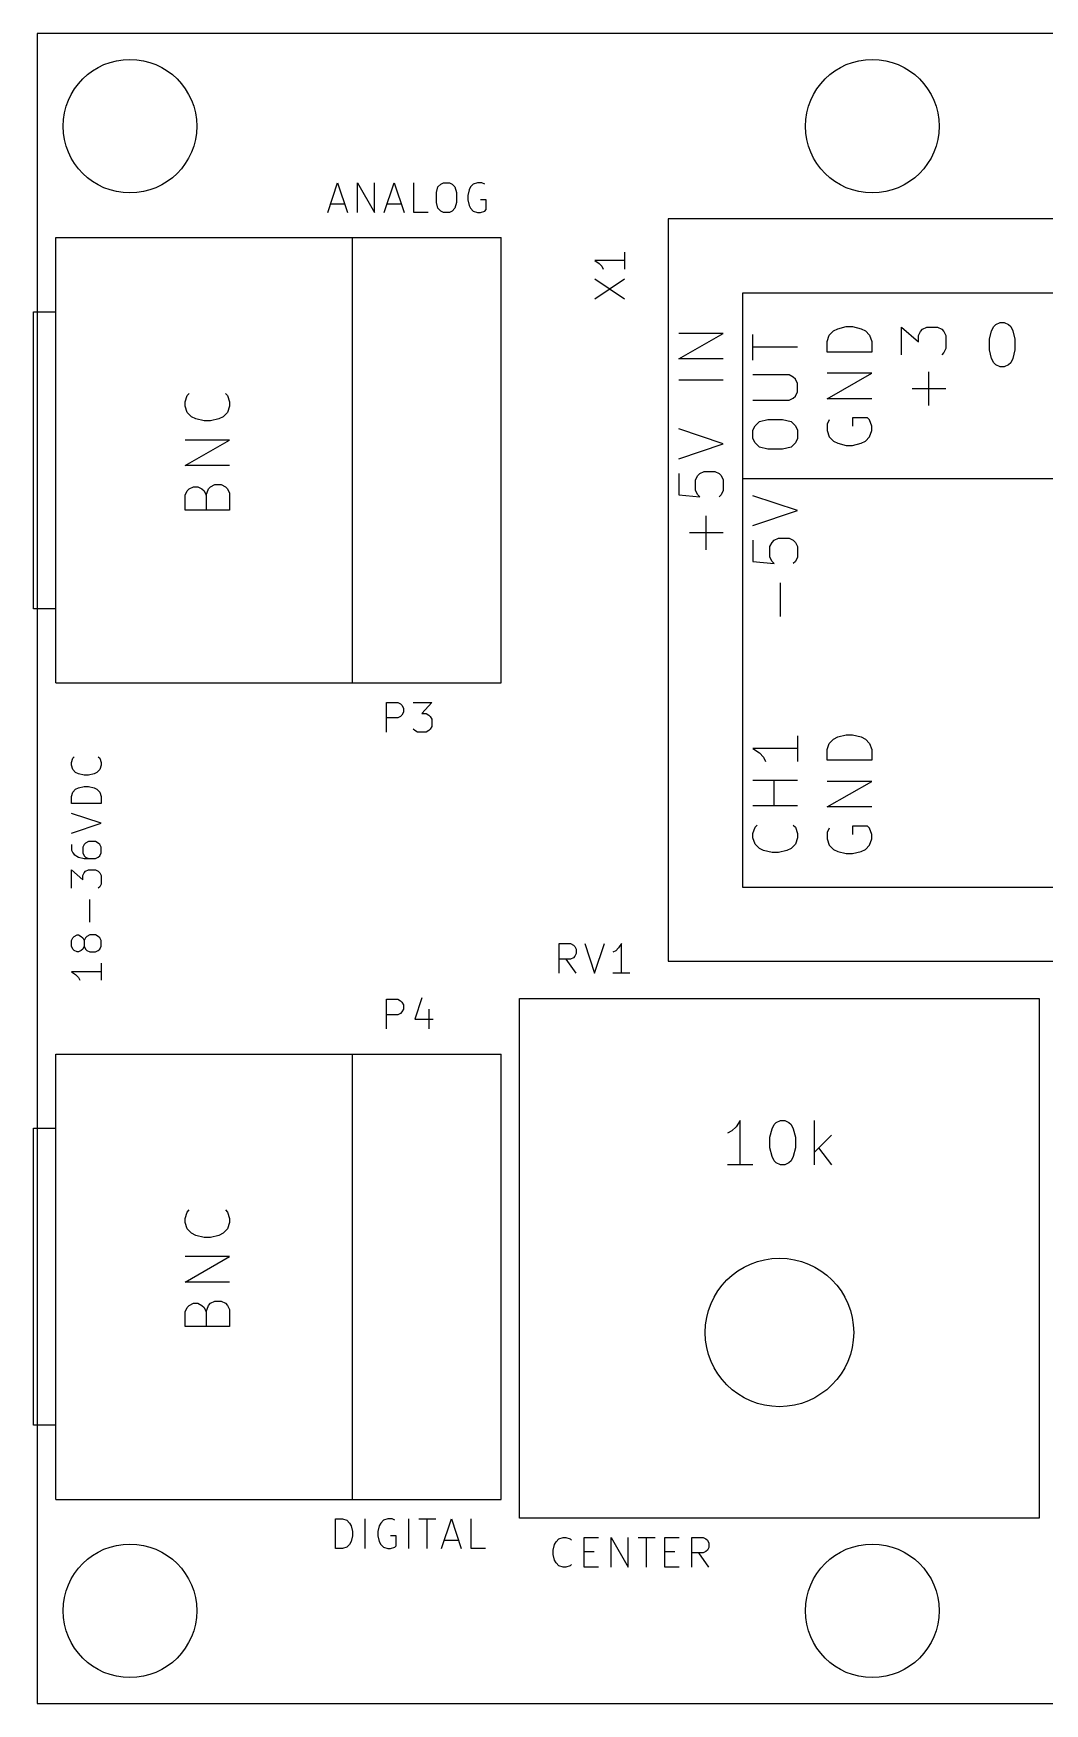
# Model space of a CAD drawing. Header units: inches. Extents: x -0.01 to 4.25, y 0 to 2.25.
# Drawn here: x -0.005 to 1.357, y 0 to 2.25 of the extents above; entities that cross this region are included whole.
import ezdxf

# ---------------------------------------------------------------- set-up
doc = ezdxf.new("R2010")
doc.units = ezdxf.units.IN
doc.layers.add('BLACK', color=1, linetype='CONTINUOUS')

msp = doc.modelspace()

# ---------------------------------------------------------------- linework, layer by layer
at = {"layer": 'BLACK'}
for p, q in [((0, 2.25), (0, 0)), ((4.25, 2.25), (0, 2.25)), ((0.3914, 2.0088), (0.4047, 2.0488)), ((0.4047, 2.0488), (0.4181, 2.0088)), ((0.4314, 2.0088), (0.4314, 2.0488)), ((0.4314, 2.0488), (0.4543, 2.0088)), ((0.4543, 2.0088), (0.4543, 2.0488)), ((0.4676, 2.0088), (0.4809, 2.0488)), ((0.4809, 2.0488), (0.4943, 2.0088)), ((0.5076, 2.0088), (0.5076, 2.0488)), ((0.5438, 2.0469), (0.5476, 2.0488)), ((0.5476, 2.0488), (0.5553, 2.0488)), ((0.5553, 2.0488), (0.5591, 2.0469)), ((0.5934, 2.0488), (0.5876, 2.0469)), ((0.5991, 2.0488), (0.5934, 2.0488)), ((0.6029, 2.0469), (0.5991, 2.0488)), ((0.5381, 2.0355), (0.54, 2.0431)), ((0.5381, 2.0221), (0.5381, 2.0355)), ((0.54, 2.0431), (0.5438, 2.0469)), ((0.5591, 2.0469), (0.5629, 2.0431)), ((0.5629, 2.0431), (0.5648, 2.0355)), ((0.5648, 2.0355), (0.5648, 2.0221)), ((0.5819, 2.0393), (0.58, 2.0317)), ((0.58, 2.0317), (0.58, 2.026)), ((0.58, 2.026), (0.5819, 2.0183)), ((0.5838, 2.0431), (0.5819, 2.0393)), ((0.5876, 2.0469), (0.5838, 2.0431)), ((0.6048, 2.026), (0.5972, 2.026)), ((0.6048, 2.0126), (0.6048, 2.026)), ((0.3952, 2.0202), (0.4143, 2.0202)), ((0.4714, 2.0202), (0.4905, 2.0202)), ((0.5267, 2.0088), (0.5076, 2.0088)), ((0.54, 2.0145), (0.5381, 2.0221)), ((0.5438, 2.0107), (0.54, 2.0145)), ((0.5476, 2.0088), (0.5438, 2.0107)), ((0.5553, 2.0088), (0.5476, 2.0088)), ((0.5591, 2.0107), (0.5553, 2.0088)), ((0.5629, 2.0145), (0.5591, 2.0107)), ((0.5648, 2.0221), (0.5629, 2.0145)), ((0.5819, 2.0183), (0.5838, 2.0145)), ((0.5838, 2.0145), (0.5876, 2.0107)), ((0.5876, 2.0107), (0.5934, 2.0088)), ((0.5934, 2.0088), (0.5972, 2.0088)), ((0.5972, 2.0088), (0.6029, 2.0107)), ((0.6029, 2.0107), (0.6048, 2.0126)), ((0.85, 2), (0.85, 1)), ((2.45, 2), (0.85, 2)), ((0.025, 1.975), (0.625, 1.975)), ((0.025, 1.375), (0.025, 1.975)), ((0.425, 1.375), (0.425, 1.975)), ((0.625, 1.375), (0.625, 1.975)), ((0.7912, 1.944), (0.7512, 1.944)), ((0.7512, 1.944), (0.7569, 1.9402)), ((0.7569, 1.9402), (0.7607, 1.9364)), ((0.7607, 1.9364), (0.7626, 1.9326)), ((0.7912, 1.9555), (0.7912, 1.9326)), ((0.7512, 1.8926), (0.7912, 1.9193)), ((0.7512, 1.9193), (0.7912, 1.8926)), ((1.95, 1.9), (0.95, 1.9)), ((0.95, 1.9), (0.95, 1.1)), ((-0.005, 1.475), (-0.005, 1.875)), ((-0.005, 1.875), (0.025, 1.875)), ((0.8643, 1.8114), (0.9243, 1.8457)), ((0.9243, 1.8457), (0.8643, 1.8457)), ((1.0671, 1.8436), (1.0729, 1.8494)), ((1.0729, 1.8494), (1.0786, 1.8522)), ((1.0786, 1.8522), (1.09, 1.8551)), ((1.09, 1.8551), (1.0986, 1.8551)), ((1.0986, 1.8551), (1.11, 1.8522)), ((1.11, 1.8522), (1.1157, 1.8494)), ((1.1157, 1.8494), (1.1214, 1.8436)), ((1.1643, 1.8172), (1.1643, 1.8543)), ((1.1643, 1.8543), (1.1871, 1.8343)), ((1.1871, 1.8429), (1.19, 1.8486)), ((1.19, 1.8486), (1.1929, 1.8515)), ((1.1929, 1.8515), (1.1986, 1.8543)), ((1.1986, 1.8543), (1.2129, 1.8543)), ((1.2129, 1.8543), (1.2186, 1.8515)), ((1.2186, 1.8515), (1.2214, 1.8486)), ((1.2214, 1.8486), (1.2243, 1.8429)), ((1.2829, 1.8379), (1.2858, 1.8493)), ((1.2858, 1.8493), (1.2886, 1.855)), ((1.2886, 1.855), (1.2915, 1.8579)), ((1.2915, 1.8579), (1.2972, 1.8607)), ((1.2972, 1.8607), (1.3029, 1.8607)), ((1.3029, 1.8607), (1.3086, 1.8579)), ((1.3086, 1.8579), (1.3115, 1.855)), ((1.3115, 1.855), (1.3144, 1.8493)), ((1.3144, 1.8493), (1.3172, 1.8379)), ((0.9643, 1.81), (0.9643, 1.8443)), ((1.0243, 1.8272), (0.9643, 1.8272)), ((1.0643, 1.8351), (1.0671, 1.8436)), ((1.0643, 1.8208), (1.0643, 1.8351)), ((1.1214, 1.8436), (1.1243, 1.8351)), ((1.1243, 1.8351), (1.1243, 1.8208)), ((1.1871, 1.8343), (1.1871, 1.8429)), ((1.2243, 1.8257), (1.2214, 1.82)), ((1.2243, 1.8429), (1.2243, 1.8257)), ((1.2829, 1.8236), (1.2829, 1.8379)), ((1.2858, 1.8121), (1.2829, 1.8236)), ((1.3172, 1.8236), (1.3144, 1.8121)), ((1.3172, 1.8379), (1.3172, 1.8236)), ((0.9243, 1.8114), (0.8643, 1.8114)), ((1.1243, 1.8208), (1.0643, 1.8208)), ((1.2214, 1.82), (1.2186, 1.8172)), ((1.2886, 1.8064), (1.2858, 1.8121)), ((1.2915, 1.8036), (1.2886, 1.8064)), ((1.2972, 1.8007), (1.2915, 1.8036)), ((1.3029, 1.8007), (1.2972, 1.8007)), ((1.3086, 1.8036), (1.3029, 1.8007)), ((1.3115, 1.8064), (1.3086, 1.8036)), ((1.3144, 1.8121), (1.3115, 1.8064)), ((0.9243, 1.7828), (0.8643, 1.7828)), ((1.0129, 1.79), (0.9643, 1.79)), ((1.0186, 1.7871), (1.0129, 1.79)), ((1.0214, 1.7843), (1.0186, 1.7871)), ((1.0243, 1.7785), (1.0214, 1.7843)), ((1.0243, 1.7671), (1.0243, 1.7785)), ((1.0643, 1.7579), (1.1243, 1.7922)), ((1.1243, 1.7922), (1.0643, 1.7922)), ((1.2014, 1.7486), (1.2014, 1.7943)), ((0.1993, 1.7536), (0.2021, 1.7622)), ((0.2021, 1.7622), (0.205, 1.7651)), ((0.2536, 1.7651), (0.2564, 1.7622)), ((0.2564, 1.7622), (0.2593, 1.7536)), ((0.9643, 1.7557), (1.0129, 1.7557)), ((1.0129, 1.7557), (1.0186, 1.7585)), ((1.0186, 1.7585), (1.0214, 1.7614)), ((1.0214, 1.7614), (1.0243, 1.7671)), ((1.1243, 1.7579), (1.0643, 1.7579)), ((1.2243, 1.7714), (1.1786, 1.7714)), ((0.1993, 1.7479), (0.1993, 1.7536)), ((0.2021, 1.7394), (0.1993, 1.7479)), ((0.2079, 1.7336), (0.2021, 1.7394)), ((0.2136, 1.7308), (0.2079, 1.7336)), ((0.2507, 1.7336), (0.245, 1.7308)), ((0.2564, 1.7394), (0.2507, 1.7336)), ((0.2593, 1.7479), (0.2564, 1.7394)), ((0.2593, 1.7536), (0.2593, 1.7479)), ((0.225, 1.7279), (0.2136, 1.7308)), ((0.2336, 1.7279), (0.225, 1.7279)), ((0.245, 1.7308), (0.2336, 1.7279)), ((0.9243, 1.6971), (0.8643, 1.7171)), ((0.9643, 1.7156), (0.9671, 1.7214)), ((0.9643, 1.7042), (0.9643, 1.7156)), ((0.9671, 1.7214), (0.9729, 1.7271)), ((0.9729, 1.7271), (0.9843, 1.7299)), ((0.9843, 1.7299), (1.0043, 1.7299)), ((1.0043, 1.7299), (1.0157, 1.7271)), ((1.0157, 1.7271), (1.0214, 1.7214)), ((1.0214, 1.7214), (1.0243, 1.7156)), ((1.0243, 1.7156), (1.0243, 1.7042)), ((1.0671, 1.7293), (1.0643, 1.7236)), ((1.0643, 1.7236), (1.0643, 1.715)), ((1.0643, 1.715), (1.0671, 1.7065)), ((1.1186, 1.7322), (1.0986, 1.7322)), ((1.0986, 1.7322), (1.0986, 1.7207)), ((1.1214, 1.7293), (1.1186, 1.7322)), ((1.1243, 1.7207), (1.1214, 1.7293)), ((1.1214, 1.7065), (1.1243, 1.715)), ((1.1243, 1.715), (1.1243, 1.7207)), ((0.1993, 1.6679), (0.2593, 1.7022)), ((0.2593, 1.7022), (0.1993, 1.7022)), ((0.8643, 1.6771), (0.9243, 1.6971)), ((0.9671, 1.6985), (0.9643, 1.7042)), ((0.9729, 1.6928), (0.9671, 1.6985)), ((0.9843, 1.6899), (0.9729, 1.6928)), ((1.0043, 1.6899), (0.9843, 1.6899)), ((1.0157, 1.6928), (1.0043, 1.6899)), ((1.0214, 1.6985), (1.0157, 1.6928)), ((1.0243, 1.7042), (1.0214, 1.6985)), ((1.0671, 1.7065), (1.0729, 1.7007)), ((1.0729, 1.7007), (1.0786, 1.6979)), ((1.0786, 1.6979), (1.09, 1.695)), ((1.09, 1.695), (1.0986, 1.695)), ((1.0986, 1.695), (1.11, 1.6979)), ((1.11, 1.6979), (1.1157, 1.7007)), ((1.1157, 1.7007), (1.1214, 1.7065)), ((0.2593, 1.6679), (0.1993, 1.6679)), ((0.8643, 1.6572), (0.8643, 1.6286)), ((0.8871, 1.6486), (0.89, 1.6543)), ((0.8871, 1.6343), (0.8871, 1.6486)), ((0.89, 1.6543), (0.8929, 1.6572)), ((0.8929, 1.6572), (0.8986, 1.66)), ((0.8986, 1.66), (0.9129, 1.66)), ((0.9129, 1.66), (0.9186, 1.6572)), ((0.9186, 1.6572), (0.9214, 1.6543)), ((0.9214, 1.6543), (0.9243, 1.6486)), ((0.9243, 1.6486), (0.9243, 1.6343)), ((1.95, 1.65), (0.95, 1.65)), ((0.1993, 1.6279), (0.2021, 1.6336)), ((0.1993, 1.6079), (0.1993, 1.6279)), ((0.2021, 1.6336), (0.205, 1.6365)), ((0.205, 1.6365), (0.2107, 1.6393)), ((0.2107, 1.6393), (0.2164, 1.6393)), ((0.2164, 1.6393), (0.2221, 1.6365)), ((0.2221, 1.6365), (0.225, 1.6336)), ((0.225, 1.6336), (0.2279, 1.6279)), ((0.2279, 1.6279), (0.2307, 1.6365)), ((0.2279, 1.6279), (0.2279, 1.6079)), ((0.2307, 1.6365), (0.2336, 1.6393)), ((0.2336, 1.6393), (0.2393, 1.6422)), ((0.2393, 1.6422), (0.2479, 1.6422)), ((0.2479, 1.6422), (0.2536, 1.6393)), ((0.2536, 1.6393), (0.2564, 1.6365)), ((0.2564, 1.6365), (0.2593, 1.6307)), ((0.2593, 1.6307), (0.2593, 1.6079)), ((0.8643, 1.6286), (0.8929, 1.6257)), ((0.89, 1.6286), (0.8871, 1.6343)), ((0.8929, 1.6257), (0.89, 1.6286)), ((0.9214, 1.6286), (0.9186, 1.6257)), ((0.9243, 1.6343), (0.9214, 1.6286)), ((1.0243, 1.6071), (0.9643, 1.6271)), ((0.2593, 1.6079), (0.1993, 1.6079)), ((0.9014, 1.5543), (0.9014, 1.6)), ((0.9643, 1.5871), (1.0243, 1.6071)), ((0.9243, 1.5771), (0.8786, 1.5771)), ((0.9643, 1.5672), (0.9643, 1.5386)), ((0.9871, 1.5586), (0.99, 1.5643)), ((0.9871, 1.5443), (0.9871, 1.5586)), ((0.99, 1.5643), (0.9929, 1.5672)), ((0.9929, 1.5672), (0.9986, 1.57)), ((0.9986, 1.57), (1.0129, 1.57)), ((1.0129, 1.57), (1.0186, 1.5672)), ((1.0186, 1.5672), (1.0214, 1.5643)), ((1.0214, 1.5643), (1.0243, 1.5586)), ((1.0243, 1.5586), (1.0243, 1.5443)), ((0.9643, 1.5386), (0.9929, 1.5357)), ((0.99, 1.5386), (0.9871, 1.5443)), ((0.9929, 1.5357), (0.99, 1.5386)), ((1.0214, 1.5386), (1.0186, 1.5357)), ((1.0243, 1.5443), (1.0214, 1.5386)), ((1.0014, 1.4643), (1.0014, 1.51)), ((0.025, 1.475), (-0.005, 1.475)), ((0.025, 1.375), (0.625, 1.375)), ((0.4705, 1.3088), (0.4705, 1.3488)), ((0.4705, 1.3488), (0.4858, 1.3488)), ((0.4858, 1.3279), (0.4705, 1.3279)), ((0.4858, 1.3488), (0.4896, 1.3469)), ((0.4896, 1.3298), (0.4858, 1.3279)), ((0.4896, 1.3469), (0.4915, 1.345)), ((0.4915, 1.3317), (0.4896, 1.3298)), ((0.4915, 1.345), (0.4934, 1.3412)), ((0.4934, 1.3355), (0.4915, 1.3317)), ((0.4934, 1.3412), (0.4934, 1.3355)), ((0.5067, 1.3488), (0.5315, 1.3488)), ((0.5315, 1.3488), (0.5181, 1.3336)), ((0.5181, 1.3336), (0.5239, 1.3336)), ((0.5239, 1.3336), (0.5277, 1.3317)), ((0.5277, 1.3317), (0.5296, 1.3298)), ((0.5296, 1.3298), (0.5315, 1.326)), ((0.5086, 1.3107), (0.5067, 1.3126)), ((0.5124, 1.3088), (0.5086, 1.3107)), ((0.5239, 1.3088), (0.5124, 1.3088)), ((0.5277, 1.3107), (0.5239, 1.3088)), ((0.5296, 1.3126), (0.5277, 1.3107)), ((0.5315, 1.3164), (0.5296, 1.3126)), ((0.5315, 1.326), (0.5315, 1.3164)), ((1.0786, 1.3022), (1.09, 1.3051)), ((1.09, 1.3051), (1.0986, 1.3051)), ((1.0986, 1.3051), (1.11, 1.3022)), ((1.0243, 1.2865), (0.9643, 1.2865)), ((0.9643, 1.2865), (0.9729, 1.2808)), ((1.0243, 1.3036), (1.0243, 1.2693)), ((1.0643, 1.2851), (1.0671, 1.2936)), ((1.0643, 1.2708), (1.0643, 1.2851)), ((1.0671, 1.2936), (1.0729, 1.2994)), ((1.0729, 1.2994), (1.0786, 1.3022)), ((1.11, 1.3022), (1.1157, 1.2994)), ((1.1157, 1.2994), (1.1214, 1.2936)), ((1.1214, 1.2936), (1.1243, 1.2851)), ((1.1243, 1.2851), (1.1243, 1.2708)), ((0.0462, 1.2679), (0.0481, 1.2736)), ((0.0462, 1.2641), (0.0462, 1.2679)), ((0.0481, 1.2583), (0.0462, 1.2641)), ((0.0481, 1.2736), (0.05, 1.2755)), ((0.0824, 1.2755), (0.0843, 1.2736)), ((0.0843, 1.2736), (0.0862, 1.2679)), ((0.0862, 1.2641), (0.0843, 1.2583)), ((0.0862, 1.2679), (0.0862, 1.2641)), ((0.9729, 1.2808), (0.9786, 1.275)), ((0.9786, 1.275), (0.9814, 1.2693)), ((1.1243, 1.2708), (1.0643, 1.2708)), ((0.0519, 1.2545), (0.0481, 1.2583)), ((0.0557, 1.2526), (0.0519, 1.2545)), ((0.0633, 1.2507), (0.0557, 1.2526)), ((0.069, 1.2507), (0.0633, 1.2507)), ((0.0767, 1.2526), (0.069, 1.2507)), ((0.0805, 1.2545), (0.0767, 1.2526)), ((0.0843, 1.2583), (0.0805, 1.2545)), ((1.0243, 1.2436), (0.9643, 1.2436)), ((0.9929, 1.2093), (0.9929, 1.2436)), ((1.0643, 1.2079), (1.1243, 1.2422)), ((1.1243, 1.2422), (1.0643, 1.2422)), ((0.0462, 1.2221), (0.0481, 1.2279)), ((0.0462, 1.2126), (0.0462, 1.2221)), ((0.0481, 1.2279), (0.0519, 1.2317)), ((0.0519, 1.2317), (0.0557, 1.2336)), ((0.0557, 1.2336), (0.0633, 1.2355)), ((0.0633, 1.2355), (0.069, 1.2355)), ((0.069, 1.2355), (0.0767, 1.2336)), ((0.0767, 1.2336), (0.0805, 1.2317)), ((0.0805, 1.2317), (0.0843, 1.2279)), ((0.0843, 1.2279), (0.0862, 1.2221)), ((0.0862, 1.2221), (0.0862, 1.2126)), ((0.0862, 1.2126), (0.0462, 1.2126)), ((0.0862, 1.1859), (0.0462, 1.1993)), ((1.0243, 1.2093), (0.9643, 1.2093)), ((1.1243, 1.2079), (1.0643, 1.2079)), ((0.0462, 1.1726), (0.0862, 1.1859)), ((0.9643, 1.1721), (0.9671, 1.1807)), ((0.9643, 1.1664), (0.9643, 1.1721)), ((0.9671, 1.1807), (0.97, 1.1836)), ((1.0186, 1.1836), (1.0214, 1.1807)), ((1.0214, 1.1807), (1.0243, 1.1721)), ((1.0243, 1.1721), (1.0243, 1.1664)), ((1.0671, 1.1793), (1.0643, 1.1736)), ((1.0643, 1.1736), (1.0643, 1.165)), ((1.1186, 1.1822), (1.0986, 1.1822)), ((1.0986, 1.1822), (1.0986, 1.1707)), ((1.1214, 1.1793), (1.1186, 1.1822)), ((1.1243, 1.1707), (1.1214, 1.1793)), ((1.1243, 1.165), (1.1243, 1.1707)), ((0.0462, 1.1574), (0.0462, 1.1497)), ((0.0462, 1.1497), (0.0481, 1.1459)), ((0.0633, 1.1574), (0.0614, 1.1536)), ((0.0614, 1.1536), (0.0614, 1.1459)), ((0.0652, 1.1593), (0.0633, 1.1574)), ((0.069, 1.1612), (0.0652, 1.1593)), ((0.0786, 1.1612), (0.069, 1.1612)), ((0.0824, 1.1593), (0.0786, 1.1612)), ((0.0843, 1.1574), (0.0824, 1.1593)), ((0.0862, 1.1536), (0.0843, 1.1574)), ((0.0862, 1.1459), (0.0862, 1.1536)), ((0.9671, 1.1579), (0.9643, 1.1664)), ((0.9729, 1.1521), (0.9671, 1.1579)), ((0.9786, 1.1493), (0.9729, 1.1521)), ((0.99, 1.1464), (0.9786, 1.1493)), ((1.01, 1.1493), (0.9986, 1.1464)), ((1.0157, 1.1521), (1.01, 1.1493)), ((1.0214, 1.1579), (1.0157, 1.1521)), ((1.0243, 1.1664), (1.0214, 1.1579)), ((1.0643, 1.165), (1.0671, 1.1565)), ((1.0671, 1.1565), (1.0729, 1.1507)), ((1.0729, 1.1507), (1.0786, 1.1479)), ((1.0786, 1.1479), (1.09, 1.145)), ((1.0986, 1.145), (1.11, 1.1479)), ((1.11, 1.1479), (1.1157, 1.1507)), ((1.1157, 1.1507), (1.1214, 1.1565)), ((1.1214, 1.1565), (1.1243, 1.165)), ((0.0481, 1.1459), (0.05, 1.144)), ((0.05, 1.144), (0.0557, 1.1402)), ((0.0557, 1.1402), (0.0633, 1.1383)), ((0.0614, 1.1459), (0.0633, 1.1421)), ((0.0633, 1.1421), (0.0652, 1.1402)), ((0.0633, 1.1383), (0.0786, 1.1383)), ((0.0652, 1.1402), (0.069, 1.1383)), ((0.0786, 1.1383), (0.0824, 1.1402)), ((0.0824, 1.1402), (0.0843, 1.1421)), ((0.0843, 1.1421), (0.0862, 1.1459)), ((0.9986, 1.1464), (0.99, 1.1464)), ((1.09, 1.145), (1.0986, 1.145)), ((0.0462, 1.0983), (0.0462, 1.1231)), ((0.0462, 1.1231), (0.0614, 1.1097)), ((0.0614, 1.1155), (0.0633, 1.1193)), ((0.0614, 1.1097), (0.0614, 1.1155)), ((0.0633, 1.1193), (0.0652, 1.1212)), ((0.0652, 1.1212), (0.069, 1.1231)), ((0.069, 1.1231), (0.0786, 1.1231)), ((0.0786, 1.1231), (0.0824, 1.1212)), ((0.0824, 1.1212), (0.0843, 1.1193)), ((0.0843, 1.1193), (0.0862, 1.1155)), ((0.0862, 1.104), (0.0843, 1.1002)), ((0.0862, 1.1155), (0.0862, 1.104)), ((0.071, 1.0526), (0.071, 1.0831)), ((0.0843, 1.1002), (0.0824, 1.0983)), ((0.95, 1.1), (1.95, 1.1)), ((0.05, 1.0336), (0.0538, 1.0355)), ((0.0538, 1.0355), (0.0557, 1.0355)), ((0.0557, 1.0355), (0.0595, 1.0336)), ((0.071, 1.0355), (0.0671, 1.0336)), ((0.0786, 1.0355), (0.071, 1.0355)), ((0.0824, 1.0336), (0.0786, 1.0355)), ((0.0462, 1.0279), (0.0481, 1.0317)), ((0.0462, 1.0202), (0.0462, 1.0279)), ((0.0481, 1.0164), (0.0462, 1.0202)), ((0.0481, 1.0317), (0.05, 1.0336)), ((0.05, 1.0145), (0.0481, 1.0164)), ((0.0538, 1.0126), (0.05, 1.0145)), ((0.0557, 1.0126), (0.0538, 1.0126)), ((0.0595, 1.0145), (0.0557, 1.0126)), ((0.0595, 1.0336), (0.0614, 1.0317)), ((0.0614, 1.0164), (0.0595, 1.0145)), ((0.0614, 1.0317), (0.0633, 1.0279)), ((0.0633, 1.0202), (0.0614, 1.0164)), ((0.0652, 1.0317), (0.0633, 1.0279)), ((0.0633, 1.0279), (0.0633, 1.0202)), ((0.0633, 1.0202), (0.0652, 1.0164)), ((0.0671, 1.0336), (0.0652, 1.0317)), ((0.0652, 1.0164), (0.0671, 1.0145)), ((0.0671, 1.0145), (0.071, 1.0126)), ((0.071, 1.0126), (0.0786, 1.0126)), ((0.0786, 1.0126), (0.0824, 1.0145)), ((0.0843, 1.0317), (0.0824, 1.0336)), ((0.0824, 1.0145), (0.0843, 1.0164)), ((0.0862, 1.0279), (0.0843, 1.0317)), ((0.0843, 1.0164), (0.0862, 1.0202)), ((0.0862, 1.0202), (0.0862, 1.0279)), ((0.7033, 0.9838), (0.7033, 1.0238)), ((0.7033, 1.0238), (0.7186, 1.0238)), ((0.7186, 1.0238), (0.7224, 1.0219)), ((0.7224, 1.0219), (0.7243, 1.02)), ((0.7243, 1.02), (0.7262, 1.0162)), ((0.7262, 1.0162), (0.7262, 1.0105)), ((0.7376, 1.0238), (0.7509, 0.9838)), ((0.7509, 0.9838), (0.7643, 1.0238)), ((0.7795, 1.0143), (0.7757, 1.0124)), ((0.7833, 1.0181), (0.7795, 1.0143)), ((0.7871, 1.0238), (0.7833, 1.0181)), ((0.7871, 0.9838), (0.7871, 1.0238)), ((0.0862, 0.9974), (0.0862, 0.9745)), ((0.7186, 1.0029), (0.7033, 1.0029)), ((0.7262, 0.9838), (0.7128, 1.0029)), ((0.7224, 1.0048), (0.7186, 1.0029)), ((0.7243, 1.0067), (0.7224, 1.0048)), ((0.7262, 1.0105), (0.7243, 1.0067)), ((0.85, 1), (2.45, 1)), ((0.0862, 0.9859), (0.0462, 0.9859)), ((0.0462, 0.9859), (0.0519, 0.9821)), ((0.0519, 0.9821), (0.0557, 0.9783)), ((0.0557, 0.9783), (0.0576, 0.9745)), ((0.7986, 0.9838), (0.7757, 0.9838)), ((0.4705, 0.9088), (0.4705, 0.9488)), ((0.4705, 0.9488), (0.4858, 0.9488)), ((0.4858, 0.9488), (0.4896, 0.9469)), ((0.4896, 0.9469), (0.4915, 0.945)), ((0.4915, 0.945), (0.4934, 0.9412)), ((0.5181, 0.9507), (0.5086, 0.9221)), ((0.65, 0.25), (0.65, 0.95)), ((0.65, 0.95), (1.35, 0.95)), ((1.35, 0.95), (1.35, 0.25)), ((0.4858, 0.9279), (0.4705, 0.9279)), ((0.4896, 0.9298), (0.4858, 0.9279)), ((0.4915, 0.9317), (0.4896, 0.9298)), ((0.4934, 0.9355), (0.4915, 0.9317)), ((0.4934, 0.9412), (0.4934, 0.9355)), ((0.5277, 0.9355), (0.5277, 0.9088)), ((0.5086, 0.9221), (0.5334, 0.9221)), ((0.025, 0.875), (0.625, 0.875)), ((0.025, 0.275), (0.025, 0.875)), ((0.425, 0.275), (0.425, 0.875)), ((0.625, 0.275), (0.625, 0.875)), ((-0.005, 0.375), (-0.005, 0.775)), ((-0.005, 0.775), (0.025, 0.775)), ((0.9357, 0.7714), (0.93, 0.7686)), ((0.9415, 0.7771), (0.9357, 0.7714)), ((0.9472, 0.7857), (0.9415, 0.7771)), ((0.9472, 0.7257), (0.9472, 0.7857)), ((0.9871, 0.7629), (0.99, 0.7743)), ((0.99, 0.7743), (0.9928, 0.78)), ((0.9928, 0.78), (0.9957, 0.7829)), ((0.9957, 0.7829), (1.0014, 0.7857)), ((1.0014, 0.7857), (1.0071, 0.7857)), ((1.0071, 0.7857), (1.0128, 0.7829)), ((1.0128, 0.7829), (1.0157, 0.78)), ((1.0157, 0.78), (1.0186, 0.7743)), ((1.0186, 0.7743), (1.0214, 0.7629)), ((1.0471, 0.7257), (1.0471, 0.7857)), ((1.0699, 0.7657), (1.0471, 0.7429)), ((0.9871, 0.7486), (0.9871, 0.7629)), ((0.99, 0.7371), (0.9871, 0.7486)), ((1.0214, 0.7486), (1.0186, 0.7371)), ((1.0214, 0.7629), (1.0214, 0.7486)), ((1.0528, 0.7486), (1.0699, 0.7257)), ((0.9643, 0.7257), (0.93, 0.7257)), ((0.9928, 0.7314), (0.99, 0.7371)), ((0.9957, 0.7286), (0.9928, 0.7314)), ((1.0014, 0.7257), (0.9957, 0.7286)), ((1.0071, 0.7257), (1.0014, 0.7257)), ((1.0128, 0.7286), (1.0071, 0.7257)), ((1.0157, 0.7314), (1.0128, 0.7286)), ((1.0186, 0.7371), (1.0157, 0.7314)), ((0.1993, 0.6536), (0.2021, 0.6622)), ((0.1993, 0.6479), (0.1993, 0.6536)), ((0.2021, 0.6622), (0.205, 0.6651)), ((0.2536, 0.6651), (0.2564, 0.6622)), ((0.2564, 0.6622), (0.2593, 0.6536)), ((0.2593, 0.6536), (0.2593, 0.6479)), ((0.2021, 0.6394), (0.1993, 0.6479)), ((0.2079, 0.6336), (0.2021, 0.6394)), ((0.2136, 0.6308), (0.2079, 0.6336)), ((0.225, 0.6279), (0.2136, 0.6308)), ((0.245, 0.6308), (0.2336, 0.6279)), ((0.2507, 0.6336), (0.245, 0.6308)), ((0.2564, 0.6394), (0.2507, 0.6336)), ((0.2593, 0.6479), (0.2564, 0.6394)), ((0.2336, 0.6279), (0.225, 0.6279)), ((0.1993, 0.5679), (0.2593, 0.6022)), ((0.2593, 0.6022), (0.1993, 0.6022)), ((0.2593, 0.5679), (0.1993, 0.5679)), ((0.2336, 0.5393), (0.2393, 0.5422)), ((0.2393, 0.5422), (0.2479, 0.5422)), ((0.2479, 0.5422), (0.2536, 0.5393)), ((0.1993, 0.5279), (0.2021, 0.5336)), ((0.1993, 0.5079), (0.1993, 0.5279)), ((0.2021, 0.5336), (0.205, 0.5365)), ((0.205, 0.5365), (0.2107, 0.5393)), ((0.2107, 0.5393), (0.2164, 0.5393)), ((0.2164, 0.5393), (0.2221, 0.5365)), ((0.2221, 0.5365), (0.225, 0.5336)), ((0.225, 0.5336), (0.2279, 0.5279)), ((0.2279, 0.5279), (0.2307, 0.5365)), ((0.2279, 0.5279), (0.2279, 0.5079)), ((0.2307, 0.5365), (0.2336, 0.5393)), ((0.2536, 0.5393), (0.2564, 0.5365)), ((0.2564, 0.5365), (0.2593, 0.5307)), ((0.2593, 0.5307), (0.2593, 0.5079)), ((0.2593, 0.5079), (0.1993, 0.5079)), ((0.025, 0.375), (-0.005, 0.375)), ((0.025, 0.275), (0.625, 0.275)), ((0.4019, 0.2088), (0.4019, 0.2488)), ((0.4019, 0.2488), (0.4114, 0.2488)), ((0.4114, 0.2488), (0.4172, 0.2469)), ((0.4419, 0.2088), (0.4419, 0.2488)), ((0.4724, 0.2488), (0.4666, 0.2469)), ((0.4781, 0.2488), (0.4724, 0.2488)), ((0.4819, 0.2469), (0.4781, 0.2488)), ((0.5009, 0.2088), (0.5009, 0.2488)), ((0.5142, 0.2488), (0.5371, 0.2488)), ((0.5256, 0.2088), (0.5256, 0.2488)), ((0.5447, 0.2088), (0.558, 0.2488)), ((0.558, 0.2488), (0.5714, 0.2088)), ((0.5847, 0.2088), (0.5847, 0.2488)), ((1.35, 0.25), (0.65, 0.25)), ((0.4172, 0.2469), (0.421, 0.2431)), ((0.421, 0.2431), (0.4229, 0.2393)), ((0.4229, 0.2393), (0.4248, 0.2317)), ((0.4248, 0.226), (0.4229, 0.2183)), ((0.4248, 0.2317), (0.4248, 0.226)), ((0.4609, 0.2393), (0.459, 0.2317)), ((0.459, 0.2317), (0.459, 0.226)), ((0.459, 0.226), (0.4609, 0.2183)), ((0.4628, 0.2431), (0.4609, 0.2393)), ((0.4666, 0.2469), (0.4628, 0.2431)), ((0.4838, 0.226), (0.4762, 0.226)), ((0.4838, 0.2126), (0.4838, 0.226)), ((0.4114, 0.2088), (0.4019, 0.2088)), ((0.4172, 0.2107), (0.4114, 0.2088)), ((0.421, 0.2145), (0.4172, 0.2107)), ((0.4229, 0.2183), (0.421, 0.2145)), ((0.4609, 0.2183), (0.4628, 0.2145)), ((0.4628, 0.2145), (0.4666, 0.2107)), ((0.4666, 0.2107), (0.4724, 0.2088)), ((0.4724, 0.2088), (0.4762, 0.2088)), ((0.4762, 0.2088), (0.4819, 0.2107)), ((0.4819, 0.2107), (0.4838, 0.2126)), ((0.5485, 0.2202), (0.5676, 0.2202)), ((0.6038, 0.2088), (0.5847, 0.2088)), ((0.6952, 0.2067), (0.6971, 0.2143)), ((0.6952, 0.201), (0.6952, 0.2067)), ((0.6971, 0.2143), (0.699, 0.2181)), ((0.699, 0.2181), (0.7028, 0.2219)), ((0.7028, 0.2219), (0.7086, 0.2238)), ((0.7086, 0.2238), (0.7124, 0.2238)), ((0.7124, 0.2238), (0.7181, 0.2219)), ((0.7181, 0.2219), (0.72, 0.22)), ((0.7371, 0.1838), (0.7371, 0.2238)), ((0.7371, 0.2238), (0.7562, 0.2238)), ((0.7371, 0.2048), (0.7505, 0.2048)), ((0.7733, 0.1838), (0.7733, 0.2238)), ((0.7733, 0.2238), (0.7962, 0.1838)), ((0.7962, 0.1838), (0.7962, 0.2238)), ((0.8095, 0.2238), (0.8324, 0.2238)), ((0.8209, 0.1838), (0.8209, 0.2238)), ((0.8457, 0.1838), (0.8457, 0.2238)), ((0.8457, 0.2238), (0.8648, 0.2238)), ((0.8457, 0.2048), (0.8591, 0.2048)), ((0.8819, 0.1838), (0.8819, 0.2238)), ((0.8819, 0.2238), (0.8972, 0.2238)), ((0.8972, 0.2029), (0.8819, 0.2029)), ((0.9048, 0.1838), (0.8914, 0.2029)), ((0.8972, 0.2238), (0.901, 0.2219)), ((0.901, 0.2048), (0.8972, 0.2029)), ((0.901, 0.2219), (0.9029, 0.22)), ((0.9029, 0.2067), (0.901, 0.2048)), ((0.9029, 0.22), (0.9048, 0.2162)), ((0.9048, 0.2105), (0.9029, 0.2067)), ((0.9048, 0.2162), (0.9048, 0.2105)), ((0.6971, 0.1933), (0.6952, 0.201)), ((0.699, 0.1895), (0.6971, 0.1933)), ((0.7028, 0.1857), (0.699, 0.1895)), ((0.7086, 0.1838), (0.7028, 0.1857)), ((0.7124, 0.1838), (0.7086, 0.1838)), ((0.7181, 0.1857), (0.7124, 0.1838)), ((0.72, 0.1876), (0.7181, 0.1857)), ((0.7562, 0.1838), (0.7371, 0.1838)), ((0.8648, 0.1838), (0.8457, 0.1838)), ((0, 0), (4.25, 0))]:
    msp.add_line(p, q, dxfattribs=at)
for centre, radius in [((0.125, 2.125), 0.09), ((1.125, 2.125), 0.09), ((1, 0.5), 0.1), ((0.125, 0.125), 0.09), ((1.125, 0.125), 0.09)]:
    msp.add_circle(centre, radius, dxfattribs=at)

doc.saveas('drawing.dxf')
